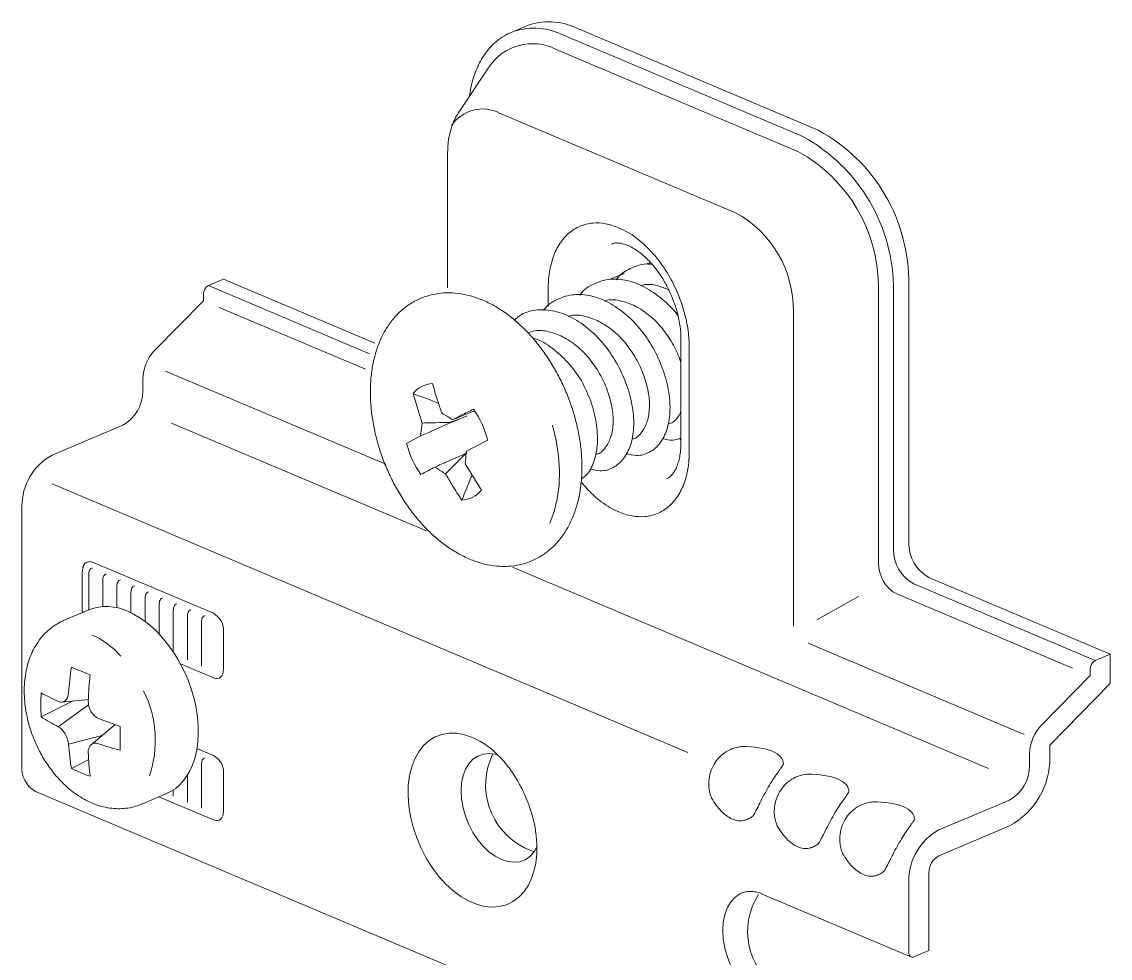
# Model space of a CAD drawing. Header units: metres. Extents: x -11.5 to 7.4, y -3.8 to 5.9.
# Drawn here: x 2.1039 to 2.2369, y 0.9338 to 1.0482 of the extents above; entities that cross this region are included whole.
import ezdxf

# ---------------------------------------------------------------- set-up
doc = ezdxf.new("R2010")
doc.units = ezdxf.units.M
doc.header["$MEASUREMENT"] = 0
doc.layers.add('PDF3_Geometry_Num_Penna__7_Num_Penna__7', color=7, linetype='Continuous', lineweight=18)

msp = doc.modelspace()

# ---------------------------------------------------------------- linework, layer by layer
at = {"layer": 'PDF3_Geometry_Num_Penna__7_Num_Penna__7', "color": 7, "linetype": 'Continuous', "lineweight": 18, "flags": 128}
for points in [[(2.212250613695236, 0.9845170429179584), (2.212250613695236, 1.016077860120321, 0.2792889034926742), (2.201169978639399, 1.034964301096738), (2.171621086137792, 1.047452804325662, 0.20535263123771), (2.165519341249402, 1.047684254904903), (2.163674370549275, 1.046904276280912), (2.16326036393991, 1.046711400798212), (2.163157169414136, 1.046657346522805)], [(2.235028348247793, 0.9701744780425896), (2.212864866824855, 0.9795406097630313, -0.2765262505500088), (2.210403063131965, 0.9837365728914635), (2.210403063131965, 1.015296898691323, 0.2757090666487206), (2.19932242807613, 1.034183953920869), (2.169773167022644, 1.046672948552297, 0.2052843906041038), (2.163674001997396, 1.046903907729035)], [(2.208557846730587, 0.9821245269780894), (2.208557846730587, 1.01555832482329, 0.2779525115660412), (2.198708543498386, 1.032345371453292), (2.169158053938643, 1.044833137578461, 0.3803399882624894), (2.160962811533883, 1.042674897782229), (2.157310585275791, 1.037197848326661), (2.157272501581753, 1.037138880026219, 0.01509817629594584), (2.157015743773574, 1.036714431113651)], [(2.162577191609149, 1.046320367255895, 0.04147010868169784), (2.161706180671347, 1.045654516863388, 0.0308060290162228), (2.161036644760062, 1.044978838420807, 0.03544393262896801), (2.160331482167258, 1.044056230220117, 0.0276317726474212), (2.159810595513342, 1.043171705713464, 0.01618827109964038), (2.159528039073717, 1.042579565696511, 0.01328554138062832), (2.159289708859426, 1.041993568210855, 0.01601674306056964), (2.159034179557503, 1.041234351342645, 0.02332359729161872), (2.158760222661693, 1.040155722847032, 0.01364872241043888), (2.15859928834173, 1.039129920120567)], [(2.156389696983865, 1.035493664443844, -0.3830078426543975), (2.162270556446844, 1.037044039343005), (2.191097087268016, 1.024874579189605, -0.2768635712150957), (2.198165912283681, 1.012829075317763), (2.198165912283681, 0.9743534877846445)], [(2.156582081064061, 1.035809022000591, 0.02846452720523744), (2.156252841386586, 1.034828674005719, 0.02564865065410591), (2.1560353957787, 1.03379304322918, 0.0332414474215776), (2.155928515734148, 1.0327254712899, 0.009919004889849316), (2.155914387912164, 1.032171414966983), (2.155914387912164, 1.015708202586916)], [(2.175207955862893, 1.023525925018212, 0.07025855520280525), (2.173652666938695, 1.023603320912543, 0.03628649960275948), (2.172845538326374, 1.023473099249066, 0.04108687323981636), (2.172091235483201, 1.023224940984697, 0.07808480110843141), (2.170731279054223, 1.022377271665824, 0.07123627742990053), (2.169618252383355, 1.021100853662473, 0.0593022322364497), (2.168811123771034, 1.019444827225018, 0.03009714609726812), (2.168475741562261, 1.018264232709889, 0.03193293181677178), (2.168274266535747, 1.016993957237837)], [(2.185291166686854, 1.010484471122004, 0.03467373227623973), (2.184836619370936, 1.012668755250933, 0.01689830819147178), (2.184471753011939, 1.013856720803617, 0.01645597173578864), (2.184028262252355, 1.015012745193561, 0.03261780353051432), (2.18291892110026, 1.017226513472711, 0.03464875000954366), (2.181556507658765, 1.019225293156492, 0.03870655070962901), (2.179996304709531, 1.020920631794244, 0.0271970577946981), (2.178964359451768, 1.021786728707007, 0.03399941707427152), (2.177907844068823, 1.02249189129981)], [(2.183273836558554, 1.014716060931956, 0.01221330327337451), (2.182775063017305, 1.015781175858715, 0.01556161794998926), (2.182390540558162, 1.016481424426481, 0.01387603481298417), (2.18197530544254, 1.017150960337767, 0.01977112728783538), (2.181356138287883, 1.018014600238011, 0.02105624950243934), (2.180690287895375, 1.018805758268963, 0.0235255951340715), (2.179977754265014, 1.019509692355507, 0.02676740947266733), (2.179256621090843, 1.0201006038662, 0.03002699997825833), (2.17855022999178, 1.020561293713416, 0.03415757555242969), (2.17788560810553, 1.020889304884632, 0.03901857052469881), (2.177286097051022, 1.021087094392371, 0.04702124454781619), (2.176765210397106, 1.021173089830517)], [(2.147004154864527, 1.008934710475975), (2.128527420725566, 1.016743341960951), (2.126682204324188, 1.015963240486334, 0.2776128140054934), (2.126065617032676, 1.014914710394073), (2.126065617032676, 1.014125272271887), (2.120101219144068, 1.008038023757354, 0.1885881468382579), (2.118677748941488, 1.004577444475704), (2.118677748941488, 1.00311306501469, -0.2770445690950729), (2.1162159452486, 0.9989166104837555), (2.107596745333776, 0.9952740894251093, 0.2768267828011556), (2.103904469771631, 0.9889794690540192), (2.103904469771631, 0.9574166862416407, 0.3088259305979807), (2.105564918831618, 0.9541679014390825), (2.189098430434861, 0.9188630885610607)], [(2.152059703822548, 1.01415291366272, 0.01726732144577122), (2.151359455254783, 1.013751192115948, 0.04217108643563442), (2.150288197796725, 1.012944063503626, 0.03624776576539572), (2.149333648433299, 1.011968629533792, 0.03529505903312839), (2.148501949695792, 1.010828575725218, 0.03257140499007573), (2.147800472621764, 1.009539872659276, 0.02983116557236164), (2.147239045261292, 1.008106205854742, 0.02817147838754646), (2.146827495664448, 1.006550916930546, 0.02564402422711037), (2.146570737856267, 1.004887519455536, 0.02373056316505452), (2.146473685861787, 1.003145497579935, 0.02177443750561184), (2.14653633968101, 1.001345735910149, 0.02033825557038442), (2.146756242301411, 0.9995128045713635, 0.01959306280526169), (2.147127251191703, 0.9976688166762457, 0.01878339460605448), (2.147646909339359, 0.9958334283249419, 0.01803487694247392), (2.148306617200573, 0.9940299811363795, 0.01864536815661526), (2.149100232244042, 0.9922793597169619, 0.01903107504643321), (2.150015469407174, 0.9905999916605817, 0.01953537702613759), (2.151044957652415, 0.9890127615736448, 0.0201451097125075), (2.152177640423437, 0.9875348685437801, 0.02084956220002953), (2.153402461163898, 0.9861859686711352, 0.02196704933205612), (2.154705906304949, 0.9849832610433387, 0.02413811250034625), (2.156078147796523, 0.9839427162417635, 0.02787608413853771), (2.157503215057238, 0.9830815333540368, 0.03113988504724402), (2.158962680493214, 0.9824132259490108, 0.0337247221157801), (2.160436888004302, 0.9819513075955371, 0.03598681471395248), (2.161902495971574, 0.9817068348499474, 0.03861138333111905), (2.163331248751069, 0.9816810362185038, 0.03877414832642982), (2.164702261736382, 0.9818702261824264, 0.03929885004522807), (2.165993421814841, 0.9822633481853833, 0.03983358166832937), (2.167191215417601, 0.9828518026835589, 0.03785121270351523), (2.168284585988324, 0.9836196190955828, 0.03554988713210523), (2.169264933983197, 0.9845606548901609, 0.03408052692890083), (2.170123659858405, 0.9856650820172161, 0.03275671314501303), (2.170853392576394, 0.9869218439204186, 0.03042269486569174), (2.171445532593347, 0.9883272550809883, 0.02868652125640361), (2.171891480365451, 0.9898592023862589, 0.02573860508762785), (2.172181407842631, 0.991499258242345, 0.02404622281226608), (2.172312858012369, 0.9932277665490954, 0.02203953759815306), (2.172284602368407, 0.9950164716625469, 0.02053608012763939), (2.172099097923262, 0.9968457174825547, 0.0191622737572548), (2.171758801689451, 0.998688476871413, 0.01909592550827562), (2.171271084704536, 1.000527550741496, 0.01820905612523729), (2.170639632487285, 1.002338368967616, 0.01888438245929088), (2.169876730100297, 1.004102503955882, 0.01808343100703784), (2.168986063062349, 1.005800299606149, 0.01973283329593567), (2.167979916436032, 1.007407185793236, 0.02027809180099564), (2.166869346777681, 1.008909648948285, 0.0212481861252789), (2.165662953631106, 1.010288032971153, 0.02278706736193982), (2.164374250565164, 1.011523910267947, 0.02435914138683984), (2.163016751148705, 1.012601310257301, 0.02699041579598069), (2.161601511938061, 1.013503033851583, 0.03009090244549081), (2.160146960527122, 1.014215567481941, 0.0324989919685949), (2.158673981522293, 1.014720483554489, 0.0357105471505341), (2.157204688036241, 1.015012868044187, 0.03753256052957565), (2.155766107206674, 1.015085349913482, 0.03828038670322243), (2.154381580652512, 1.014941614681151, 0.04417473340984276), (2.153070764473902, 1.014590261891009)], [(2.182689804682912, 0.9983594828951894, 0.06522307824514703), (2.183070641623278, 1.000455314573451, 0.05392598683754834), (2.182930591909724, 1.002947953773448, 0.04435713527892168), (2.182254913467142, 1.005594156255849, 0.04008580742833452), (2.181138201277493, 1.008117508112328, 0.04339369579365237), (2.179616082022296, 1.010434470917255, 0.04897664294951769), (2.177693469726588, 1.01244062163859, 0.05567201780425932), (2.175553411822991, 1.013908686618382, 0.06513096069403616), (2.173420724956951, 1.014718272243222)], [(2.183353198062902, 1.008936798936615, 0.03982606456137493), (2.182113635247331, 1.010752531187769, 0.04975530217474065), (2.180554660804354, 1.012321333680819, 0.05647163277484955), (2.178820009966309, 1.013465073008171, 0.05754357339433261), (2.177098872697114, 1.014087925681608)], [(2.183748162825248, 1.013440994285491, -0.009557940326022179), (2.183909097145209, 1.012911508087758, -0.01492799032306338), (2.184125314246835, 1.012039268643698, -0.01536746576396972), (2.184287477073054, 1.011153515630785, -0.02086358856495635), (2.18439067159883, 1.010238278467654, -0.01156515987827232), (2.184423227014701, 1.009390117746275), (2.184423227014701, 0.9967647589200705)], [(2.178256862697074, 0.9964861337004765, 0.06465097768227739), (2.178638928143696, 0.9985819653787367, 0.05356190774273396), (2.178497649923884, 1.001074604578735, 0.0444576396235353), (2.177821971481301, 1.003719578554877, 0.04033487759014309), (2.176706487797913, 1.006245387423873, 0.04248967158954779), (2.175184368542716, 1.00856112172254, 0.04823812539732507), (2.173260527740746, 1.010569729456397, 0.0543347173748045), (2.171120469837152, 1.012036565929927, 0.06586761408708443), (2.168989011477372, 1.012846151554766, 0.0750967541080132), (2.166909150380478, 1.012992343799617)], [(2.180567928671953, 1.001058879698617, 0.05301215548224576), (2.180414365389549, 1.003012204650807, 0.04400163391242569), (2.179840652966483, 1.005085923216402, 0.04008391848017387), (2.178921730284575, 1.007063818293779, 0.04255669021538223), (2.177682167468999, 1.008880779051195, 0.04857085016719164), (2.176120736013507, 1.010448353037983, 0.05638555421726758), (2.174388542187982, 1.011592092365333, 0.0573731658257058), (2.172667404918784, 1.012214945038769)], [(2.176134986686115, 0.9991849162507735, 0.05350466494965866), (2.175982651909969, 1.001139469709222, 0.04372758819321454), (2.175407710980645, 1.003210731262299, 0.04040118186874679), (2.174488788298733, 1.005191083352194, 0.04277639315134624), (2.173249225483161, 1.00700804410961, 0.04829135146495207), (2.171689022533927, 1.008575618096398, 0.05536772455807138), (2.169955600202139, 1.00971935742375, 0.06034968549842362), (2.168234462932947, 1.010342210097185)], [(2.155199397269287, 1.000408999887477, -0.006451902459476621), (2.154674825096592, 1.001947089724046, -0.008240947114368862), (2.154069294361411, 1.00399132413942, 0.2218407813458849), (2.151681815297207, 1.002767609054593), (2.152812041055707, 0.9991852848026506), (2.152608477568553, 0.9975985461182173), (2.150898396855689, 0.9966845374613431, 0.09171614432464978), (2.152639190225033, 0.9928884531202931)], [(2.15479362165186, 1.001599299602055, 0.007804460884659724), (2.154490180605828, 1.001723378734238, 0.01206531771853177), (2.151681815297207, 1.002767609054593)], [(2.173824780665615, 0.9946108188957474, 0.06165348325263848), (2.17420684611224, 0.9967091075865282, 0.05311391669515254), (2.174065567892427, 0.9992017467865244, 0.04824049853712632), (2.173391117956104, 1.001846720762666)], [(2.158246461344079, 0.9957991530003092), (2.160815267932147, 0.9970767995099177, 0.09182473582878503), (2.159074720264051, 1.000872638149713, 0.000460461984586595), (2.157584542171602, 1.000134305887913, 0.0003379751880774932), (2.156504808020355, 0.999595360191984, -0.003363858145042475), (2.15698023994268, 0.9997808646371293, -0.00830508998830668), (2.157114147124936, 0.9998349189125371), (2.157327907214045, 0.9999245998694599)], [(2.152638698822525, 0.9928886988215435, -0.0001995900635132003), (2.153573592085808, 0.9933936148940923, 0.002459313063746455), (2.154348288132887, 0.9938045502378081, 0.001441017799956829), (2.155119790063688, 0.9941411609528386, -0.003439594804802396), (2.15534337820287, 0.9942406699598374), (2.155556892590726, 0.9943307194686408), (2.155608981256117, 0.9943571323532137), (2.157690070859269, 0.9952748265288651), (2.158278525357446, 0.9955266703120094)], [(2.158147075187706, 0.9954643850446665), (2.155654067435831, 0.9929888220816707, 0.005796493999367282), (2.156483309160818, 0.9915784968960653, 0.008320863085793198), (2.157644370426425, 0.9897700128318387, 0.2221464292951998), (2.160031849490631, 0.9909931136635395), (2.158041669350663, 0.9942118000627449)], [(2.183048528510612, 0.9926100736019468, 0.03671461126886433), (2.183339684494049, 0.9928901730290569, 0.04077520342028864), (2.183617326908639, 0.9932685529569012, 0.03288026874380592), (2.18387531322308, 0.9937599554605976, 0.03136276662403967), (2.184097672856, 0.9943606950213661, 0.02746228789893058), (2.184270892238553, 0.9950621720953912, 0.01935353400769698), (2.184381457801885, 0.9958533301263399)], [(2.173651806984314, 0.9904366003281027, 0.0297072114820614), (2.174683752242075, 0.9895692749090808, 0.02873441643366093), (2.175742724637541, 0.9888641123162767, 0.03301915852185833), (2.17682381014567, 0.9883211125496931, 0.05687873177773379), (2.178440524382831, 0.9878321670585146, 0.06493785245736394), (2.179995813307027, 0.9877547711641848, 0.03739995799244211), (2.180802941919348, 0.9878837643214027, 0.04108687323920914), (2.181557244762521, 0.9881319225857697, 0.07822191378912034), (2.182918429697757, 0.9889795919046449, 0.07085046483478388), (2.184030227862369, 0.9902560099079958, 0.05920924826530482), (2.184837356474688, 0.9919144933579682, 0.03054191192023175), (2.185172738683461, 0.9930938593668373, 0.03112025909522973), (2.185375442216236, 0.9943641348388912)], [(2.157644124725172, 0.9897703813837166, 0.009880652444349691), (2.158816119696485, 0.9926622851179676, 0.004388371896977195), (2.158884916047004, 0.9928465610568535)], [(2.212250613695236, 0.934509958531863), (2.212250613695236, 0.9431905837596481, -0.2767817857436038), (2.215943257809256, 0.9494848355788612), (2.22456245772408, 0.9531273566375065, 0.2770800345921699), (2.227023892865093, 0.9573249168240752), (2.227023892865093, 0.9587892962850884, -0.1884580991519026), (2.228446748814545, 0.9622491384629841), (2.234411638105655, 0.9683371240812715), (2.234411638105655, 0.9691258250997024, -0.2772292023207722), (2.235028225397166, 0.9701741094907126), (2.236873441798545, 0.9709542109653295), (2.214712417388125, 0.9803203426857703, -0.2766220648204297), (2.212250613695236, 0.9845170429179575)], [(2.128527420725566, 0.9691037119870369), (2.128527420725566, 0.9738383751101454, 0.2773712643011474), (2.127296457453809, 0.975936663800927), (2.112523669686455, 0.9821799326103813, 0.4151980263461705), (2.111407694600564, 0.9817616262291109)], [(2.112053520341044, 0.980700565373005), (2.112086567159418, 0.9763607441616164), (2.109070584292985, 0.975085554664525, 0.01488449261894006), (2.10885252443197, 0.9749880112675413)], [(2.111273173165177, 0.9810192398966526), (2.111273173165177, 0.9762845767735424, 0.01207472366600171), (2.111275507327067, 0.9762077951323391)], [(2.10794834382517, 0.9744880092200301, 0.03202718911894219), (2.107103131518814, 0.973840586421411, 0.03756241767896583), (2.106330401081753, 0.9730445143654247, 0.03173978087737742), (2.105721061977169, 0.9722177296529564, 0.02984197898111669), (2.105205089348289, 0.9712963499585276, 0.02779828402109678), (2.104789854232667, 0.9702877463196922, 0.02769338625974541), (2.104479042149077, 0.9692115748365993, 0.0254489770294356), (2.104278795628822, 0.9680838060906165, 0.023425792118324), (2.104185429153121, 0.9669253246881526, 0.02207735150913775), (2.104195257203193, 0.9657582437418748, 0.01958714457332634), (2.104298451728969, 0.9646083618832284, 0.01639898191633187), (2.104477813642818, 0.9635235908563189, 0.01532557728968786), (2.104697716263223, 0.9625850120742605, 0.01035142057286919), (2.104907790833552, 0.9618565078625325, 0.01357720904197919), (2.105192804285696, 0.9610235806187681, 0.005039207408677374), (2.105469218194024, 0.9603294745822959, 0.01365091833723031), (2.106047476090248, 0.9591010911736841, 0.008158497729591051), (2.106312833442244, 0.9586096886699886, 0.01219912431853321), (2.106785808352052, 0.957820987651556, 0.01438307921420685), (2.107317751562304, 0.9570421146831976, 0.01535226409592605), (2.107930776185663, 0.9562521851585073, 0.01874432702429728), (2.108616282678318, 0.9554843687464833, 0.01815648165867639), (2.109365671496453, 0.9547570930410121, 0.02038319273292116), (2.110176485627552, 0.9540912426485049, 0.02140479004378389), (2.111040125527797, 0.9534966456190332, 0.02247824306542119), (2.111949220159637, 0.9529929580527456, 0.0245955155805358), (2.112898855498026, 0.9525863224809372, 0.02777685477288708), (2.113875517974122, 0.9522927094849791, 0.02766360497955309), (2.114866922525328, 0.9521158045836478, 0.03121123143835871), (2.11586569811409, 0.952069121345799, 0.03164969905677671), (2.116858331171557, 0.9521514312651664, 0.04114309393970588), (2.117832536635133, 0.9523701053793108)], [(2.109594665063176, 0.9662471892330533, -0.0175285378363072), (2.109940243873899, 0.9693754575715801, 0.003305776944494018), (2.111058184569808, 0.96889142610544, 0.003084299370355703), (2.112216051719141, 0.9684132914693446, 0.01034809848789306), (2.111999834617514, 0.9652302317516552)], [(2.110069851284251, 0.9652136469171557), (2.106246739805497, 0.96328489209015, -0.01705291889140638), (2.10624637125362, 0.9662022259039658, 0.01107225755750439), (2.108336060400585, 0.9651659808742963)], [(2.112046886407242, 0.9647493944017898), (2.108335568998083, 0.9620823073129792, -0.02212989134995981), (2.106246494104246, 0.9632851377914005)], [(2.113260036338243, 0.9600003577554457, 0.01665144798363776), (2.11591115284568, 0.9592018286869415, -0.01137386355821654), (2.115911152845682, 0.9621183025463758, -0.007990864054961357), (2.113259790636992, 0.9630853826736487)], [(2.112064945449255, 0.9580609149239852), (2.109940858127031, 0.9569896574659289, -0.01968818237616128), (2.109594665063176, 0.9599361068780894), (2.113701561487813, 0.9610196493987377)], [(2.166661483518617, 0.9452972262929915), (2.166641827418468, 0.9451989457922529, 0.01325012820597109), (2.166745021944244, 0.9458537396284274, 0.02079973008096028), (2.166811361282246, 0.9466633252532661, 0.01742553242919155), (2.166819960826059, 0.9475146800909195, 0.0163130920388215), (2.166772049081947, 0.9483942905725335, 0.01376549041412984), (2.166666397543652, 0.9492788150791878, 0.01411880399991165), (2.166511605754989, 0.9501535115357651, 0.0121899454509905), (2.166318730272289, 0.9509802962482334, 0.01091150415104217), (2.166090228108068, 0.9517837393417761, 0.007456603956690749), (2.165931750800629, 0.9522665423016576, 0.01137628635123842), (2.165485803028522, 0.953434851754194, 0.00261085856402447), (2.165238996121042, 0.9539917336415069, 0.009986071010959326), (2.164876586774568, 0.9547312944095694, 0.01014512133940138), (2.164542433072054, 0.9553418620204104, 0.01219640500694611), (2.164100170818728, 0.9560740517509165, 0.0133895572485069), (2.163549800014589, 0.9568811803632391, 0.01588815474556511), (2.162930632859934, 0.9576760239129669, 0.01721934491453589), (2.162273382011239, 0.9584131276685088, 0.01603640623473045), (2.16159156103736, 0.9590716070234615, 0.02339456325309492), (2.160902369025928, 0.9596391769152302, 0.01034527841586718), (2.160461826681365, 0.9599552715757325), (2.159924969446077, 0.9602894252782468), (2.15895678366317, 0.9607762823087826), (2.157987492224631, 0.9611067504925188), (2.15703539987372, 0.9612836553938484), (2.156110334660513, 0.9612971689627008), (2.155228267166379, 0.961149748211592), (2.15440393946643, 0.960843850153041), (2.15364717961074, 0.9603843888120851), (2.152972729674415, 0.9597762782137611), (2.152386732188758, 0.9590305749144035), (2.151902700722617, 0.9581583354703431), (2.151523092288512, 0.9571743019566927), (2.151260191949037, 0.9560895309297841), (2.151110314185409, 0.9549236784897657), (2.151079601528927, 0.9536951722305265), (2.151169282485851, 0.9524175257209171), (2.151376900043664, 0.951114080579865), (2.151699997189844, 0.9498057214137745), (2.152132431393095, 0.9485096473102779), (2.152668060122124, 0.94724551436952), (2.153299512339373, 0.9460366642104283), (2.154016959994768, 0.944895381895595), (2.15480811802572, 0.9438413235251666), (2.15566192987589, 0.9428916881867764), (2.15656733898895, 0.9420599894492714), (2.157508374783527, 0.941359740881504), (2.15847275219703, 0.9407995420272908), (2.15944204363557, 0.9403879924304457), (2.160405192542813, 0.940134920141042), (2.161344999831131, 0.9400403251590808), (2.162251637450451, 0.94010789300334), (2.163105449300621, 0.9403351666612974), (2.163897835837831, 0.9407196891204395), (2.164615283493228, 0.9412553178494685), (2.165245507204217, 0.9419322247983093), (2.165781135933244, 0.942741810423148), (2.166213570136499, 0.9436717896613924), (2.166536667282676, 0.9447074204379309), (2.166642318820973, 0.9451988229416273)], [(2.10993962962077, 0.9569892889140519, 0.007786542710424863), (2.111058798822938, 0.9564942008915782, 0.008514992252533198), (2.112216051719141, 0.9560285970193263, -0.01251137533376535), (2.112000203169393, 0.9589187808448134)], [(2.120628125478657, 0.9535051223122224), (2.127296457453809, 0.9506869289535276), (2.127536016174361, 0.9506156755904911), (2.127768203857356, 0.9506083045529365), (2.127980735440206, 0.9506648158408613), (2.128167468391609, 0.9507827524417483), (2.128321031674014, 0.9509559718242997), (2.128434054249865, 0.9511820169760004), (2.128504079106641, 0.9514486028342546), (2.128527420725566, 0.9517462699008696), (2.128527420725566, 0.9564784760114602, 0.2771298854931365), (2.127296457453809, 0.9585792217147588), (2.125287849719953, 0.9594281195398935)], [(2.19119340215874, 0.9595544099833448, 0.04560628591006786), (2.190538608322568, 0.959336964375459, 0.04364665514291745), (2.189904699092798, 0.9590003536604268, 0.0594626868535693), (2.189117226580628, 0.9583517023555492, 0.05877615308211611), (2.188477174819564, 0.9574954334928574, 0.05748000073400852), (2.188037369578756, 0.9565064859541703, 0.05594319748863432), (2.187835894552238, 0.9554696266713707, 0.02675000043182317), (2.187822380983389, 0.9550212218867493, 0.02087791318633508), (2.187848179614834, 0.9545814166459428, 0.02133739631961764), (2.187918204471609, 0.9541612675052829, 0.02652077684476252), (2.188026313022423, 0.9537546319334735)], [(2.229488030719875, 0.9598288582816563), (2.229488276421128, 0.9583644788206431, -0.2786652014404044), (2.224561966321575, 0.94997132405752), (2.215942766406753, 0.9463288029988757, 0.2763912353600483), (2.214712417388125, 0.9442312514118507), (2.214712417388125, 0.934761925165633)], [(2.16687020673206, 0.9474500606616818, -0.0003889875109683669), (2.166463571160254, 0.9467694681940646), (2.165961112100224, 0.9462289254399998), (2.165372657602049, 0.9458345749307835), (2.164715406753356, 0.9455962447164916), (2.164000416110479, 0.9455176203158997), (2.163249798786083, 0.9456048442603064), (2.162479525361539, 0.9458517740184131), (2.161709251936996, 0.9462559525777037), (2.160958634612602, 0.9468026378630654), (2.160242415463465, 0.947484458836942), (2.159583936108513, 0.9482805308929292), (2.158996710116595, 0.9491724264371362), (2.158495479562827, 0.9501380323568984), (2.158091301003536, 0.9511515500207723), (2.15779523099506, 0.9521920948223466), (2.15761586908121, 0.953233868130182), (2.157554443768248, 0.9542449287815371), (2.15761586908121, 0.9552080776887797), (2.15779523099506, 0.9560950592079509), (2.158091301003536, 0.9568849887326412), (2.158495479562827, 0.9575582101627056), (2.158996710116595, 0.9580987529167713), (2.159583936108513, 0.9584943319322461), (2.160242415463465, 0.9587338906527965), (2.160958634612602, 0.9588112865471299), (2.161709251936996, 0.958724062602724), (2.162053233689583, 0.9586331531395391)], [(2.161445123091259, 0.9587723428987118, 0.414119417469557), (2.165298947226495, 0.9473030084624519, 0.0363658789517536), (2.166497969335511, 0.9468165199837939)], [(2.19620533914456, 0.9564185249060095, 0.007592669137602805), (2.195666024896754, 0.9556249098625402, 0.01319223288231776), (2.195097226498728, 0.9547059871806285, 0.01736466057635796), (2.19405791020341, 0.952760033265994)], [(2.19986247942769, 0.9562805636530953, 0.1157486383192886), (2.197976722319757, 0.9556638535109583, 0.1223395105189151), (2.196479173189744, 0.9541110215992799, 0.05884719183938177), (2.196030768405123, 0.9530889043915911, 0.05879825656940124), (2.195831750391127, 0.9520041333646825, 0.1129814311424559), (2.196169589612417, 0.949985697580753)], [(2.188728772901456, 0.9524989756859057, 0.03641359834946358), (2.189335654993521, 0.9517790710179908, 0.0430357081689769), (2.190012561942359, 0.9511893880135549, 0.05574794304468141), (2.190704210966315, 0.9507950375043421, 0.0663441533899766), (2.191397088496524, 0.9506046190341619, 0.07835540352423692), (2.192071538432845, 0.9506230466280474, 0.03306529142587805), (2.192320925203472, 0.950684471941007, 0.03199960023946906), (2.192560483924021, 0.9507753814041955, 0.03118449255019411), (2.192796357125797, 0.9508945465113374, 0.02633143992561868), (2.193023630783758, 0.9510444242749658)], [(2.204207337514742, 0.9530347272655604, 0.00838856456132739), (2.203670480279456, 0.9522435692346098, 0.01259332190313707), (2.203099224868907, 0.951324646552699, 0.0170023578726834), (2.20206236558611, 0.9493786926380636)], [(2.207199978762249, 0.9527903773705981, 0.04411430361569792), (2.206547641938592, 0.9525753887752311, 0.04030406575141959), (2.205913732708826, 0.9522412350727176, 0.05939585407963434), (2.205128717209172, 0.951591355261578, 0.05932902317334713), (2.20448620843559, 0.9507375434114085, 0.05518245909199011), (2.204043946182265, 0.9497485958727196, 0.05409985018542312), (2.203840014143228, 0.9487129650961812, 0.01707905693903542), (2.203826500574378, 0.9483358136745954, 0.01732782948007935), (2.203840014143228, 0.9479660332905642, 0.02024042173334638), (2.203884240368563, 0.9476073094628656, 0.02100825757445791), (2.203955493731597, 0.9472620992040195, 0.02585336268976144), (2.20405131721982, 0.946927945501506)], [(2.209248758650784, 0.9444580336673063, 0.007577618405170842), (2.209512887496521, 0.9449113524769643, 0.00929178576519288), (2.209791758417365, 0.9454482097122527, 0.002400677563347101), (2.210098884982177, 0.9460624628418728, -0.004690707838073913), (2.210568174373206, 0.9469838425363024, -0.009114338387032631), (2.211098889077199, 0.9479359348872123, -0.01016980432434277), (2.211650488387598, 0.9488278304314193, -0.005781664269243439), (2.212168918028995, 0.9495931898309262, -0.005678946044763292), (2.21233968039903, 0.9498352055639963, 0.008897439262417532), (2.212495700693951, 0.9500587937031799, 0.00795520596583249), (2.212636978913766, 0.9502590402234343)], [(2.21275737252717, 0.950439630643543, 0.01006512280550239), (2.212860567052948, 0.9506054789885399, 0.006949158820915121), (2.212941648466057, 0.950754128245908)], [(2.196733351134782, 0.9491157922985867, 0.03877312657473796), (2.197340233226846, 0.94839588763067, 0.04533820741766416), (2.198014683163168, 0.9478086616387547, 0.05651070802039113), (2.198708789199639, 0.9474143111295401, 0.06942316577986785), (2.19940166672985, 0.9472226641530987, 0.07868490590280472), (2.200073659653652, 0.9472410917469887, 0.0347825067587795), (2.200323046424279, 0.9473025170599509, 0.0326086074167245), (2.200565062157349, 0.9473921980168729, 0.0220510361083433), (2.200798478346606, 0.9475113631240193, 0.02157963256293256), (2.201025752004563, 0.9476612408876477, 0.01672688348419271), (2.201244426118709, 0.9478406028014952)], [(2.204735349504963, 0.9457350659237846, 0.03699682465041732), (2.205342231597031, 0.9450139327496121, 0.04450476892087936), (2.206019138545871, 0.9444267067576959, 0.05776295131520266), (2.206710787569822, 0.9440323562484814, 0.0690853558812613), (2.207403665100033, 0.9438407092720373, 0.0769900125806731), (2.208078115036354, 0.9438591368659264, 0.03513412379371559), (2.208325044794462, 0.9439193336726275, 0.03499022481998636), (2.20856706052753, 0.9440114716420744, 0.03115403087728855), (2.208802933729304, 0.944130636749219)], [(2.194717986616501, 0.9283553878743254), (2.193907172485401, 0.9287804510400219), (2.193114785948193, 0.9293590774881242), (2.192361711611278, 0.9300765251435195), (2.191668834081067, 0.9309155949185799), (2.191048438420152, 0.9318541737006383), (2.190518952222419, 0.9328701483770301), (2.190093889056721, 0.9339414058350863), (2.189781848466875, 0.9350372334183286), (2.189591429996693, 0.9361330610015699), (2.189527547671215, 0.9372006329408489), (2.189591429996693, 0.9382153791109804), (2.189781848466875, 0.9391490438680021), (2.190093889056721, 0.939980742605508), (2.190518952222419, 0.9406920477296072), (2.191048438420152, 0.9412620746338947), (2.191668834081067, 0.9416773097495179), (2.191861709563769, 0.9417669907064417, 0.01020317289524676), (2.191757040830481, 0.9417070396009919)], [(2.214712417388125, 0.9221379176963147), (2.197475246064737, 0.9294217313073458, -0.03375587978055885), (2.196414308059257, 0.9300026919173394, -0.4141845265123892), (2.193909383796669, 0.9415948769795222)]]:
    msp.add_lwpolyline(points, format="xyb", dxfattribs=at)
for points in [[(2.180518174168455, 1.018755020960456), (2.180110310090386, 1.018583030084163)], [(2.180518174168455, 1.018588312661077), (2.180518174168455, 1.018755389512333)], [(2.17747332140493, 1.017468897757658), (2.175678473760183, 1.016709680889448)], [(2.176569263648757, 1.016783022713126), (2.176505381323276, 1.016685970718645)], [(2.146359926182184, 1.007646867364413), (2.126681712921686, 1.015963854739464)], [(2.16820547018523, 1.013416301309679), (2.16820547018523, 1.015632526601347)], [(2.145891988148037, 1.005745876778867), (2.127985280913364, 1.013313475335782)], [(2.185443010060494, 1.008348098737187), (2.185443010060494, 0.9957251969235026)], [(2.121441888024776, 1.005498824170133), (2.14836091717723, 0.9941547973723166)], [(2.158501007840993, 1.000378410081625), (2.15727495859427, 0.999896835628002)], [(2.159211207309459, 1.000675340044482), (2.158501130691619, 1.000378041529745)], [(2.122155773012022, 0.9991696827731573), (2.153318062783887, 0.986000095674112)], [(2.155947557581165, 0.9990712794217931), (2.153867696484273, 0.9981523567398813), (2.153814870715124, 0.9981265581084378)], [(2.157184417682966, 0.9996005199182738), (2.15735763706552, 0.9996717732813094), (2.15594854038617, 0.9990710337205417)], [(2.156103946427965, 0.9992422874930789), (2.157185031936095, 0.9996010113207756)], [(2.15830665815078, 1.000074231931836), (2.157185031936095, 0.9996012570220287)], [(2.168716528789073, 0.9989033426161544), (2.169163705067437, 0.9970310990770734), (2.169449947025839, 0.9951674550818081), (2.169569112132985, 0.9933455802993567), (2.169521200388873, 0.991586359336126), (2.169306211793508, 0.9899205048485973), (2.168929060371919, 0.988367672936918), (2.168390974630373, 0.9869512052200147)], [(2.152607986166046, 0.9975980547157137), (2.153601847729771, 0.9980354029440024)], [(2.153601356327268, 0.9980360171971316), (2.153815116416377, 0.9981256981540563)], [(2.184423227014701, 0.9971361363622382), (2.184251236138406, 0.9972982991884578)], [(2.185252223038434, 0.9589241862723528), (2.107597113885653, 0.9917412739754141)], [(2.163827810981054, 0.9815567113850685), (2.222011095924891, 0.9569681586063918)], [(2.113775763265872, 0.9767536204633203), (2.113775763265872, 0.9799723068625275)], [(2.115499726099463, 0.9766096395297374), (2.115499726099463, 0.9792435569495472)], [(2.117223688933054, 0.9760020203339179), (2.117223688933054, 0.9785155441403219)], [(2.118946423260384, 0.9749474705609869), (2.118946423260384, 0.9777865485260895)], [(2.201041599735309, 0.9751316236492462), (2.206112873573447, 0.9779768441456449)], [(2.232254626815681, 0.9692476929206197), (2.210788936947992, 0.9783202116451033)], [(2.120671614600234, 0.9734004126287266), (2.120671614600234, 0.9770589042687421)], [(2.122394471778192, 0.9712199368692032), (2.122394471778192, 0.976330522907638)], [(2.124118434611781, 0.9702362719074298), (2.124118434611781, 0.9756011587415276)], [(2.125842397445373, 0.9695080133969523), (2.125842397445373, 0.974872900231051)], [(2.112442833974596, 0.9733182255599839), (2.113362985162768, 0.9728575357127696), (2.114272079794604, 0.9722641671895564), (2.115155375794997, 0.9715467195341603), (2.116000588101354, 0.9707125637841365)], [(2.199965551102842, 0.9722852974972147), (2.226369836132672, 0.9611267751445443)], [(2.236873441798545, 0.9709537195628242), (2.236873441798545, 0.967366481285846), (2.229487662167996, 0.959829595385413)], [(2.128527420725566, 0.9691038348376635), (2.128504079106641, 0.9688065363229263), (2.128434054249865, 0.9685387219584127), (2.128321031674014, 0.9683151338192317), (2.128167468391609, 0.9681406859304191), (2.127980735440206, 0.9680239778357915), (2.127768203857356, 0.9679674665478668), (2.127536016174361, 0.9679760660916807), (2.127296457453809, 0.9680460909484578), (2.123275556467318, 0.9697451151049856)], [(2.108777708400781, 0.9650810910917835), (2.112013593887619, 0.9654140162880367)], [(2.115284983205347, 0.96234692756122), (2.11234148220821, 0.9598813154989259)], [(2.125842397445373, 0.9521487285513963), (2.125842397445373, 0.9575136153854942)], [(2.124118434611781, 0.9528788298212616), (2.124118434611781, 0.9561552560146538)], [(2.11856018089248, 0.9526322686150319), (2.121576163758913, 0.9539050010996046)], [(2.122394471778192, 0.9536058598254797), (2.122394471778192, 0.9543454205935422)], [(2.194360491295061, 0.9416464742424102), (2.212526413350433, 0.9339683101221636)], [(2.212250613695236, 0.9345097128306117), (2.212262898757826, 0.9343610635732444), (2.212296068426827, 0.9342283848972457), (2.21235380822101, 0.9341153623213954), (2.212429975609082, 0.9340281383769886), (2.212524570591047, 0.9339703985828054), (2.21263022212934, 0.933942142938843), (2.212744473211449, 0.9339470569638788), (2.212864866824855, 0.9339814551391381), (2.214712540238752, 0.934761556613755)]]:
    msp.add_lwpolyline(points, dxfattribs=at)
at = {"layer": 'PDF3_Geometry_Num_Penna__7_Num_Penna__7', "color": 7, "linetype": 'Continuous', "lineweight": 18}
for centre, radius, start, end in [((2.175880284722801, 1.008165917390569), 0.008653200030761088, 61.67595094617268, 76.82926610996469), ((2.166581923741894, 1.018568139559285), 0.006651856649330767, 325.6395550048712, 326.6462247125619), ((2.17632579714493, 1.010396757256567), 0.003898707061070983, 103.4419314272474, 108.6665078984687), ((2.17177975346867, 1.00897460531838), 0.003433600481395072, 103.3311698443049, 109.3149226138992), ((2.16487102082807, 1.00319618168754), 0.006530428146169776, 74.21727427644306, 77.43052032229446), ((2.160546053165632, 0.9974046931211582), 0.01361128576665438, 42.41845235739903, 53.3198148028907), ((2.172138577579965, 1.003274406601239), 0.01268027359447821, 14.34995040683541, 16.88623648264283), ((2.175685126011292, 1.000887981952567), 0.004846282311984584, 325.3854052454583, 342.3225219640449), ((2.17126112330164, 0.9990082254872119), 0.004835634628564733, 325.3817276480414, 342.3696261433849), ((2.178678718534421, 0.9991094254652726), 0.003970159119062178, 298.5601068113874, 322.9429841298015), ((2.174222135149568, 0.9972676589129597), 0.00400979414844338, 298.656480075033, 322.7829812368732), ((2.111645349564318, 0.9762940808709502), 0.0003723139174089951, 181.5573153256799, 220.3542381353322), ((2.114249376250649, 0.9707440871464446), 0.006018597547747362, 64.58347085549711, 111.0580421082809), ((2.106603105195973, 0.9604302205761135), 0.0135894121436424, 341.2859426765918, 26.43733944970088), ((2.192886354950705, 0.9390639041525528), 0.002906244247936396, 85.8610877764228, 97.48719038840952)]:
    msp.add_arc(centre, radius, start, end, dxfattribs=at)
msp.add_ellipse((2.116831130293418, 0.965133634520682), major_axis=(-0.004744923093898733, 0.01122860950359506), ratio=0.6407617340864717, start_param=3.141625087598762, end_param=5.699949595062568, dxfattribs=at)
for points in [[(2.163674247698649, 1.046903907729035), (2.163299553289582, 1.046724545815186), (2.162928544399289, 1.046542726888818), (2.162577191609149, 1.046320367255897)], [(2.157015743773574, 1.036714431113651), (2.156843752897279, 1.036429417661509), (2.156706160196245, 1.036122291096699), (2.156582081064061, 1.035809022000593)], [(2.175207955862893, 1.023525925018212), (2.175741127579403, 1.023421501986177), (2.17628167033347, 1.023231083515996), (2.176824670100061, 1.023036979527038)], [(2.176824301548173, 1.023037348078913), (2.177186710894651, 1.022866585708879), (2.177549120241123, 1.022698280351363), (2.177907844068816, 1.02249189129981)], [(2.175904027509379, 1.021045325179557), (2.176035477679116, 1.021092008417406), (2.176166927848856, 1.021141148667775), (2.176330319181334, 1.02116571879296)], [(2.176330319181334, 1.021165718792962), (2.176455626819777, 1.02118414638685), (2.176599362052109, 1.021187831905627), (2.176765210397102, 1.021173089830517)], [(2.17822897560499, 1.018043470135104), (2.177601208906514, 1.017738800582815), (2.176988184283157, 1.01739236181771), (2.17656926364876, 1.016783022713128)], [(2.180205642176103, 1.018611040026872), (2.1795004795833, 1.018606126001837), (2.178857970809721, 1.018346911181138), (2.178228975604995, 1.018043470135108)], [(2.180894834187537, 1.018561899776503), (2.180663875010801, 1.018586469901689), (2.180431687327806, 1.018612268533134), (2.180205642176103, 1.018611040026873)], [(2.16820547018523, 1.015632772302599), (2.168218983754082, 1.016091005137295), (2.168231268816674, 1.016550466478251), (2.168274266535748, 1.016993957237837)], [(2.173797876378538, 1.01617012094039), (2.173165195655029, 1.015883878981987), (2.172555856550449, 1.015520241129253), (2.172138164422311, 1.014910902024671)], [(2.175773314443395, 1.016737690832159), (2.175081665419444, 1.016663980456602), (2.174428100089527, 1.016456362898793), (2.173797876378535, 1.016170120940393)], [(2.177851947034029, 1.016591498587311), (2.177141870416188, 1.01675366141353), (2.176440393342162, 1.016808944195195), (2.175773314443395, 1.01673769083216)], [(2.181531568981704, 1.015963117635708), (2.180955399546118, 1.016120366436891), (2.180375544591758, 1.016183020256112), (2.179850972419061, 1.016061398136446)], [(2.171342092366318, 1.014862007475552), (2.170649214836107, 1.014790754112517), (2.16999687801245, 1.014583136554704), (2.169365425795203, 1.014296894596304)], [(2.173420724956951, 1.014718272243222), (2.172711876845367, 1.014881663575699), (2.172009171265083, 1.014935717851107), (2.171342092366318, 1.014862007475554)], [(2.179850972419063, 1.016061398136448), (2.179735492830694, 1.016034370998745), (2.179623698761102, 1.015998744317226), (2.179510676185252, 1.015963117635707)], [(2.182125920309922, 1.014313847982681), (2.181424443235896, 1.014886331899485), (2.180713138111798, 1.015392476478293), (2.179985862406328, 1.01578314146873)], [(2.182927152092198, 1.015456973056902), (2.182462776726204, 1.015644934514565), (2.181998401360213, 1.015835352984748), (2.181531568981704, 1.015963117635712)], [(2.153070764473902, 1.014590261891009), (2.152726782721317, 1.014464954252565), (2.1523926290188, 1.014307705451385), (2.152059703822546, 1.014152913662721)], [(2.169365425795203, 1.014296894596303), (2.168733973577954, 1.014010652637898), (2.168123405967114, 1.013645786278905), (2.167705713838972, 1.013036447174325)], [(2.177098872697115, 1.014087925681605), (2.176521474755273, 1.014229203901418), (2.175942848307169, 1.014307828302009), (2.175419504640734, 1.014188663194863)], [(2.184048532605633, 1.012308925767601), (2.183522731926674, 1.013106226329848), (2.182827397383946, 1.013743821078393), (2.182125920309922, 1.014313847982683)], [(2.183273959409183, 1.01471618378258), (2.183441036260438, 1.014291120616885), (2.183608113111694, 1.013870971476226), (2.183748162825252, 1.013440994285493)], [(2.164932483809363, 1.012422316895329), (2.164626585750813, 1.012239269462704), (2.164347714829963, 1.012003396260928), (2.164067615402855, 1.011767523059153)], [(2.16690915038048, 1.012992343799616), (2.166205216293935, 1.012934604005432), (2.165519709801281, 1.012776126697989), (2.164932483809363, 1.012422316895325)], [(2.16770571383897, 1.013036447174323), (2.167743559010654, 1.013036447174323), (2.167604471554183, 1.012940623686103), (2.167640603007229, 1.012940623686103)], [(2.172667404918787, 1.012214945038769), (2.172090006976944, 1.012356223258581), (2.171510152022583, 1.012436076165432), (2.170988036862402, 1.012315682552026)], [(2.184064503187003, 1.012284355642417), (2.18407336207162, 1.012284355642417), (2.184038628071528, 1.012308925767604), (2.184048532605635, 1.012308925767604)], [(2.166555094876566, 1.010442947610443), (2.166273766943201, 1.010391350347555), (2.166004724072428, 1.010299212378111), (2.165736909707913, 1.01020584590241)], [(2.168234462932947, 1.010342210097185), (2.167659522003621, 1.010474888773182), (2.167084581074301, 1.010537542592404), (2.166555094876568, 1.010442947610441)], [(2.168676725186273, 1.008320703047606), (2.168017017325061, 1.008823162107634), (2.167333967844925, 1.009276480917293), (2.16664723284601, 1.009480412956329)], [(2.185291166686852, 1.010484471122004), (2.185385761668813, 1.009760880935313), (2.185414017312775, 1.00905448983625), (2.185443501462995, 1.008348098737186)], [(2.184272120744813, 1.006957675352981), (2.184064503187003, 1.007625982758007), (2.183726663965713, 1.00829551866929), (2.183353198062909, 1.008936798936613)], [(2.172273791513327, 1.004371055424152), (2.171736934278037, 1.005142557354954), (2.171198848536493, 1.005911602273238), (2.170594423456947, 1.006586052209562)], [(2.173391117956104, 1.001846720762667), (2.173081534378774, 1.002696847094061), (2.172677355819484, 1.00353468836286), (2.172273177260195, 1.004371301125404)], [(2.156504685169727, 0.9995949916401079), (2.156574720802045, 0.9995949916401079), (2.155130083720236, 1.000409491289981), (2.155200011522416, 1.000409491289981)], [(2.180302571319958, 0.9994163668300127), (2.180456134602364, 0.9999053123211903), (2.18054581555929, 1.000463054162886), (2.180567928671962, 1.001058879698616)], [(2.184105289594809, 1.00000838399634), (2.184224454701955, 1.000207402010338), (2.18432396370895, 1.00043221865578), (2.184423472715945, 1.00065580679496)], [(2.152812041055707, 0.9991852848026506), (2.153507375598437, 0.9991987983715012), (2.155396818225148, 0.9992565381656853), (2.15609706679292, 0.999241796090578)], [(2.17586962933412, 0.997543631888429), (2.176024421122785, 0.998033805885866), (2.176112873573448, 0.9985903192213019), (2.176134986686119, 0.9991849162507735)], [(2.182928380598458, 0.9991066604020595), (2.183002875094843, 0.9991066604020595), (2.18306940938179, 0.9991582576649485), (2.183142140687561, 0.9991582576649485)], [(2.183142140687565, 0.9991582576649467), (2.183538948209298, 0.9992835653033882), (2.183863273861737, 0.9995956058932354), (2.184105289594809, 1.000008383996339)], [(2.178710427207985, 0.9972861369764932), (2.179103549210943, 0.997412673121195), (2.179408218763234, 0.9977468268237066), (2.179673576115228, 0.9981350348016251)], [(2.181847049389075, 0.9967169700265863), (2.182197173672957, 0.9971715173425064), (2.182480958618841, 0.9977255736654227), (2.182689804682909, 0.9983594828951885)], [(2.174277485222145, 0.9954134020349086), (2.174671835731361, 0.9955399381796086), (2.174976505283652, 0.995874091882123), (2.175240634129388, 0.9962610713537821)], [(2.177415335909496, 0.9948423923256131), (2.177764231687119, 0.9952981681477917), (2.178049245139265, 0.9958534529769665), (2.178256862697078, 0.9964861337004765)], [(2.178495438612616, 0.9972333112073448), (2.178570859292364, 0.9972333112073448), (2.178636993766563, 0.9972861369764932), (2.178710427207982, 0.9972861369764932)], [(2.18215098183761, 0.9973071444335249), (2.182587101559641, 0.9971904363388964), (2.183024449787933, 0.9970737282442688), (2.183422485815928, 0.9970896988256381)], [(2.183422485815923, 0.997089698825639), (2.183775067112325, 0.9971056694070102), (2.184099392764765, 0.9972260630204159), (2.184423718417206, 0.9973452281275659)], [(2.184421998508439, 0.9967132845078082), (2.184433055064774, 0.9964073864492597), (2.184409713445849, 0.9961272870221523), (2.184381457801885, 0.9958533301263435)], [(2.18442077000218, 0.9967661102769556), (2.184439197596069, 0.9967661102769556), (2.184404799420808, 0.9967132845078064), (2.184421998508437, 0.9967132845078064)], [(2.158041546500037, 0.9942119229133715), (2.158116172567539, 0.9942119229133715), (2.158172101204439, 0.9957991530003083), (2.158246707045336, 0.9957991530003083)], [(2.174063725133037, 0.9953605762657602), (2.17413769100459, 0.9953605762657602), (2.174205222316054, 0.9954134020349104), (2.174277485222145, 0.9954134020349104)], [(2.17771803985177, 0.9954344094919412), (2.178150474055023, 0.9953312149661633), (2.178580451245759, 0.995230477452905), (2.178989543830092, 0.995218192390313)], [(2.178989543830085, 0.9952181923903147), (2.179565713265667, 0.9952009933026851), (2.180097656475919, 0.995360699116385), (2.18057677391702, 0.9956223709496008)], [(2.185443010060494, 0.9957253197741291), (2.185429496491643, 0.9952658584331733), (2.185417211429051, 0.9948063970922174), (2.185375442216239, 0.9943641348388912)], [(2.154348779535388, 0.9938039359846789), (2.154433082280926, 0.9938039359846789), (2.155570704371518, 0.9929882078285424), (2.155653453182707, 0.9929882078285424)], [(2.172983253878037, 0.9929695345334029), (2.173351805755807, 0.9933884551678034), (2.173622077132842, 0.9939695386284226), (2.173824780665615, 0.9946108188957457)], [(2.173286326372191, 0.993559831790968), (2.173717532069185, 0.9934578657714503), (2.174148737766176, 0.9933558997519354), (2.174557830350498, 0.9933460717018638)], [(2.174557830350503, 0.9933460717018603), (2.175133999786087, 0.9933251870954534), (2.175665942996337, 0.9934861214154136), (2.176145060437445, 0.9937490217548932)], [(2.172244921616233, 0.9923331682911165), (2.172502907930674, 0.9925260437738164), (2.172760894245116, 0.9927189192565153), (2.172983253878035, 0.9929695345333993)], [(2.182724202858171, 0.9924098270816923), (2.182743627247664, 0.9924098270816923), (2.182649495686997, 0.9923926279940636), (2.182668920076496, 0.9923926279940636)], [(2.183048528510612, 0.9926100736019485), (2.182941648466056, 0.9925216211512824), (2.182843367965313, 0.9924466822694695), (2.182724202858166, 0.9924098270816915)], [(2.173651806984314, 0.9904366003281027), (2.173155490455581, 0.9909095752379091), (2.172687429570813, 0.9914513464982342), (2.17221814017978, 0.9919931177585584)], [(2.111407694600562, 0.9817616262291091), (2.111475829644307, 0.9817616262291091), (2.111276158272869, 0.9815650652276302), (2.111346269287608, 0.9815650652276302)], [(2.111359537155201, 0.9815567113850685), (2.111450852447733, 0.9815567113850685), (2.111304254373533, 0.9813822634962559), (2.111291969310939, 0.981291354033071)], [(2.208557846730587, 0.9821241584262115), (2.208557846730587, 0.9804669034824967), (2.209496425512645, 0.9788661598267092), (2.210788814097366, 0.978320703047606)], [(2.11129196931094, 0.9812913540330728), (2.11127845574209, 0.9812029015824075), (2.11127845574209, 0.981110763612965), (2.11127845574209, 0.9810210826560395)], [(2.112052906087914, 0.9807006882236307), (2.112052906087914, 0.9808665365686284), (2.112078704719361, 0.9810397559511816), (2.112151186588658, 0.9811957762461061)], [(2.112151186588655, 0.9811957762461043), (2.11223700634646, 0.9811957762461043), (2.112211054007968, 0.9814046223101771), (2.112293693314722, 0.9814046223101771)], [(2.112293693314724, 0.9814046223101744), (2.112376332621482, 0.9814046223101744), (2.112430905769797, 0.981467276129397), (2.1125025393788, 0.981467276129397)], [(2.113775763265872, 0.9799719383106504), (2.113775763265872, 0.9801390151619067), (2.113804018909835, 0.980312234544459), (2.113874043766611, 0.9804694833456411)], [(2.113874043766611, 0.980469483345642), (2.113958131408044, 0.980469483345642), (2.113935030187756, 0.9806758723971942), (2.114017778998939, 0.9806758723971942)], [(2.11401777899894, 0.9806758723971942), (2.114099509296175, 0.9806758723971942), (2.114153852267613, 0.980738526216415), (2.114226625063006, 0.980738526216415)], [(2.115499726099463, 0.9792436798001729), (2.115499726099463, 0.9794095281451716), (2.115526753237164, 0.9795827475277239), (2.115598006600198, 0.9797399963289086)], [(2.115598006600202, 0.9797399963289051), (2.115682702284394, 0.9797399963289051), (2.115659608936861, 0.9799476138867149), (2.115740513326282, 0.9799476138867149)], [(2.115740513326275, 0.9799476138867167), (2.11582315263303, 0.9799476138867167), (2.115877725781342, 0.9800102677059384), (2.115949359390344, 0.9800102677059384)], [(2.117223688933054, 0.9785154212896954), (2.117223688933054, 0.9786812696346932), (2.117250716070757, 0.9788557175235049), (2.117321969433794, 0.979012966324686)], [(2.117321969433792, 0.9790129663246887), (2.117405543984146, 0.9790129663246887), (2.117382653584972, 0.9792193553762383), (2.117464476159867, 0.9792193553762383)], [(2.117464476159864, 0.97921935537624), (2.117546298734757, 0.97921935537624), (2.117601688614936, 0.9792820091954626), (2.117673322223936, 0.9792820091954626)], [(2.118946423260384, 0.9777866713767143), (2.118946423260384, 0.9779549767342299), (2.118974678904348, 0.9781269676105238), (2.119044703761123, 0.9782817593991879)], [(2.119044703761123, 0.9782817593991888), (2.119131023265318, 0.9782817593991888), (2.1191057996867, 0.978491833969521), (2.119188438993454, 0.978491833969521)], [(2.119188438993453, 0.9784918339695183), (2.119269343382872, 0.9784918339695183), (2.119324512262125, 0.9785532592824815), (2.119397285057518, 0.9785532592824815)], [(2.120671614600234, 0.9770584128662376), (2.120671614600234, 0.9772242612112354), (2.120697413231676, 0.9773974805937886), (2.12076989510097, 0.9775535008887104)], [(2.120769895100974, 0.9775535008887113), (2.12085522987296, 0.9775535008887113), (2.120829443023554, 0.977763575459039), (2.120911173320787, 0.977763575459039)], [(2.120911173320787, 0.9777635754590408), (2.120993922131971, 0.9777635754590408), (2.121049521962334, 0.9778250007720022), (2.121120019384854, 0.9778250007720022)], [(2.111275507327068, 0.9762077951323418), (2.11133570413377, 0.9762077951323418), (2.111233979462682, 0.976025976205972), (2.111296391933475, 0.976025976205972)], [(2.122394471778192, 0.9763301543557601), (2.122394471778192, 0.9764984597132766), (2.122421498915893, 0.9766692220833102), (2.122492752278928, 0.9768276993907516)], [(2.122492752278932, 0.9768276993907525), (2.122579071783125, 0.9768276993907525), (2.122552931021319, 0.9770340884423021), (2.122636487511263, 0.9770340884423021)], [(2.122636487511262, 0.9770340884423048), (2.122718217808496, 0.9770340884423048), (2.122772560779937, 0.9770967422615273), (2.122845333575338, 0.9770967422615273)], [(2.124216715112521, 0.976096369614627), (2.124303661769694, 0.976096369614627), (2.124277399263697, 0.9763052156787015), (2.124359221838588, 0.9763052156787015)], [(2.124359221838592, 0.976305215678698), (2.124441861145348, 0.976305215678698), (2.124496434293661, 0.9763678694979214), (2.124568067902654, 0.9763678694979214)], [(2.10885252443197, 0.9749880112675413), (2.108533112804569, 0.9748590181103207), (2.108235814289831, 0.9746796561964697), (2.107948343825173, 0.9744880092200301)], [(2.124118434611781, 0.9756012815921542), (2.124118434611781, 0.975767129937152), (2.124145461749485, 0.9759415778259628), (2.124216715112516, 0.9760963696146252)], [(2.125842397445373, 0.9748731459323023), (2.125842397445373, 0.9750402227835595), (2.125868196076814, 0.9752122136598524), (2.125940677946112, 0.9753706909672939)], [(2.125940677946113, 0.9753706909672957), (2.126026497703915, 0.9753706909672957), (2.126000545365429, 0.9755783085251046), (2.126083184672183, 0.9755783085251046)], [(2.126083184672183, 0.9755783085251055), (2.126165007247076, 0.9755783085251055), (2.126220397127252, 0.9756397338380669), (2.126292030736252, 0.9756397338380669)], [(2.109594665063176, 0.9662471892330533), (2.109562723900437, 0.9658147550298022), (2.109410389124289, 0.9654548026958452), (2.10917820144129, 0.965257013188106)], [(2.109178201441296, 0.9652570131881069), (2.108947242264556, 0.9650579951741101), (2.108640115699748, 0.9650235969988508), (2.108336674653719, 0.9651661037249193)], [(2.112335953930044, 0.9639219954361913), (2.112103766247046, 0.9643175744516643), (2.111980915621121, 0.9647930063739913), (2.112000571721266, 0.9652303546022791)], [(2.113259790636992, 0.9630853826736487), (2.112904752328072, 0.9632192898559069), (2.112568141613041, 0.9635276449269776), (2.112335953930048, 0.963921995436194)], [(2.108336183251211, 0.9620824301636057), (2.108639624297245, 0.9619227243499058), (2.108945522355794, 0.9616057697350193), (2.109178938545048, 0.9612101907195427)], [(2.109178938545048, 0.9612101907195463), (2.109408669215528, 0.9608158402103291), (2.109562232497934, 0.9603502363380789), (2.109594173660682, 0.9599362297287168)], [(2.112000203169393, 0.9589187808448134), (2.111980547069244, 0.9593291019353991), (2.11210339769517, 0.9596755407005038), (2.11233435687191, 0.9598757872207626)], [(2.112334356871905, 0.9598757872207591), (2.112566544554904, 0.9600735767284982), (2.112904383776193, 0.960121488472609), (2.113259422085113, 0.9600010948592015)], [(2.191193402158742, 0.959554409983344), (2.191412076272885, 0.9596047787399726), (2.191634435905808, 0.9596342628901944), (2.191860481057507, 0.9596637470404152)], [(2.191860235356257, 0.9596637470404152), (2.193350413448714, 0.9596723465842301), (2.194657544108543, 0.9594684145451966), (2.195567867246638, 0.9590851205923174)], [(2.195567375844139, 0.9590848748910625), (2.196474013463456, 0.9587015809381807), (2.196959273435855, 0.9581475246152618), (2.196934703310667, 0.9575173009042697)], [(2.125842397445373, 0.9575138610867473), (2.125842397445373, 0.9576821664442621), (2.125868196076814, 0.9578529288142974), (2.125940677946112, 0.9580114061217415)], [(2.125940677946113, 0.958011406121738), (2.126026497703917, 0.958011406121738), (2.126001362097291, 0.9582177951732884), (2.126083184672183, 0.9582177951732884)], [(2.126083184672183, 0.9582177951732911), (2.126166650801455, 0.9582177951732911), (2.12622039712725, 0.9582804489925101), (2.126292030736252, 0.9582804489925101)], [(2.19693507186255, 0.9575168095017688), (2.196801164680291, 0.9572539091622918), (2.196537035834556, 0.956891499815816), (2.196205339144555, 0.9564185249060104)], [(2.199862356577064, 0.9562805636530953), (2.201352534669519, 0.9562903917031695), (2.20266212234187, 0.9560864596641352), (2.203569988467454, 0.9557031657112516)], [(2.203569497064946, 0.9557035342631321), (2.204478591696782, 0.9553190118039909), (2.204961394656662, 0.9547661839873314), (2.204939281543993, 0.9541359602763393)], [(2.188165134229717, 0.9533688809680729), (2.188117222485607, 0.9534966456190332), (2.188066853728978, 0.9536244102699962), (2.188026313022423, 0.9537546319334771)], [(2.20493952724525, 0.9541354688738384), (2.204805620062992, 0.953871340028102), (2.204541491217256, 0.953507702175366), (2.204207337514744, 0.9530347272655586)], [(2.117832536635133, 0.9523701053793108), (2.118080694899497, 0.9524499582861621), (2.11832148212631, 0.9525482387868989), (2.118561040846869, 0.9526465192876401)], [(2.188728772901456, 0.9524989756859048), (2.188529754887458, 0.9527741610879756), (2.188347935961092, 0.9530702310964507), (2.188164888528467, 0.9533687581174446)], [(2.19405791020341, 0.952760033265994), (2.19375324065112, 0.9521457801363731), (2.193491568817899, 0.9516101514073441), (2.19324218204728, 0.9512219434294247)], [(2.207199978762249, 0.9527903773705981), (2.207418652876395, 0.952840746127225), (2.207641012509315, 0.9528690017711874), (2.207864600648497, 0.9528997144276703)], [(2.207864477797873, 0.9528992230251649), (2.20935711290285, 0.9529090510752392), (2.210664243562679, 0.9527038905299463), (2.21157456670077, 0.9523205965770618)], [(2.211573952447646, 0.9523203508758114), (2.212480590066967, 0.9519370569229295), (2.212963393026849, 0.9513842291062717), (2.212941279914183, 0.9507540053952841)], [(2.193242304897902, 0.9512225576825566), (2.193336524200138, 0.9512225576825566), (2.192930507092063, 0.9510444242749676), (2.193023630783761, 0.9510444242749676)], [(2.196733351134782, 0.9491157922985858), (2.196531876108265, 0.9493934347131745), (2.196350057181897, 0.949688276215392), (2.196169466761788, 0.9499855747301291)], [(2.21275737252717, 0.9504396306435421), (2.212827224749216, 0.9504396306435421), (2.212560990066509, 0.9502590402234352), (2.212636978913769, 0.9502590402234352)], [(2.20206236558611, 0.9493786926380636), (2.201755239021301, 0.9487644395084427), (2.201493567188082, 0.948226353766894), (2.201244180417458, 0.9478406028014925)], [(2.204171710833224, 0.9466048483553271), (2.20413117012667, 0.9467117283998805), (2.204088172407598, 0.9468186084444348), (2.204051317219824, 0.946927945501506)], [(2.204735349504963, 0.9457350659237855), (2.204536331490965, 0.9460114798321149), (2.204354512564599, 0.94630754984059), (2.204171465131974, 0.9466048483553244)], [(2.209027750374744, 0.9442805145128457), (2.209117186980412, 0.9442805145128457), (2.208713598429991, 0.9441306367492182), (2.2088029337293, 0.9441306367492182)], [(2.209248881501409, 0.9444574194141762), (2.209343100803645, 0.9444574194141762), (2.208935350695649, 0.944280514512843), (2.209027750374744, 0.944280514512843)], [(2.191895862037775, 0.9417832069890641), (2.192083823495437, 0.941876573464766), (2.192291441053248, 0.9419183426775799), (2.192507658154868, 0.9419453698152829)], [(2.193096112653052, 0.9419625689029125), (2.193291445148271, 0.9419502838403204), (2.193494148681046, 0.9419122001462856), (2.19370299474512, 0.9418667454146927)], [(2.193702994745117, 0.9418667454146918), (2.193906926784148, 0.9418200621768404), (2.194114544341961, 0.9417635508889148), (2.194329532937335, 0.9416578993506208)], [(2.194329532937328, 0.9416578993506208), (2.194342358919222, 0.9416578993506208), (2.194349257499784, 0.9416443857817702), (2.194360245593812, 0.9416443857817702)]]:
    msp.add_open_spline(points, degree=3, dxfattribs=at)

doc.saveas('drawing.dxf')
